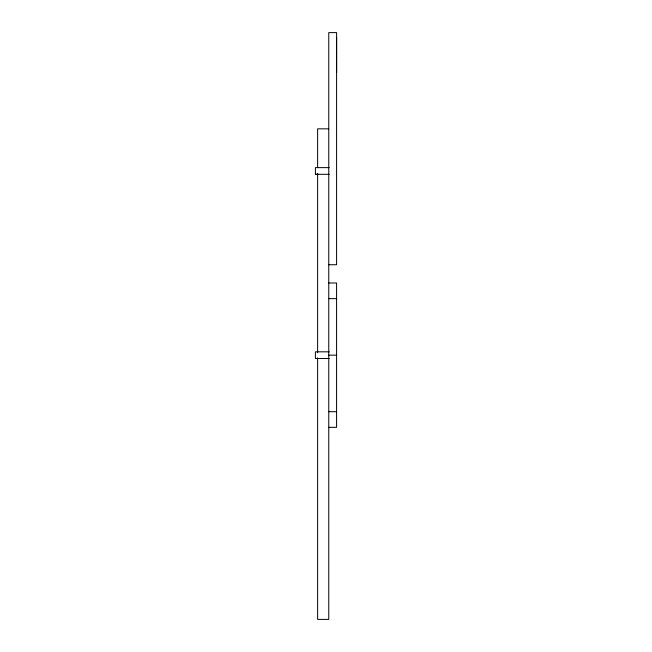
<?xml version="1.0" encoding="UTF-8"?>
<svg xmlns="http://www.w3.org/2000/svg" width="652" height="652" viewBox="0 0 652 652"><rect width="100%" height="100%" fill="white"/><g stroke="black" fill="none" stroke-linecap="round" stroke-linejoin="round"><path stroke-width="0.98" d="M336.603 68.077L336.603 68.15M336.603 42.486L336.603 42.127M328.763 264.753L336.595 264.728L336.595 32.6L328.763 32.624L328.771 619.4L317.622 619.4L317.622 357.834M328.771 128.835L317.622 128.835L317.622 167.515M329.227 167.621L315.397 167.637L315.397 174.328L318.29 174.328M315.405 174.312L329.227 174.312M328.771 282.984L336.579 282.984L336.579 427.329L328.771 427.345M328.771 298.64L336.579 298.64M329.219 351.819L315.397 351.819L315.397 358.51L329.219 358.51M328.771 355.161L336.579 355.161M328.771 411.689L336.579 411.689M336.603 53.171L336.603 52.673M336.603 38.476L336.603 37.824L336.603 72.543L336.603 71.826M336.603 56.211L336.603 56.626M317.622 173.619L317.622 352.748"/></g></svg>
